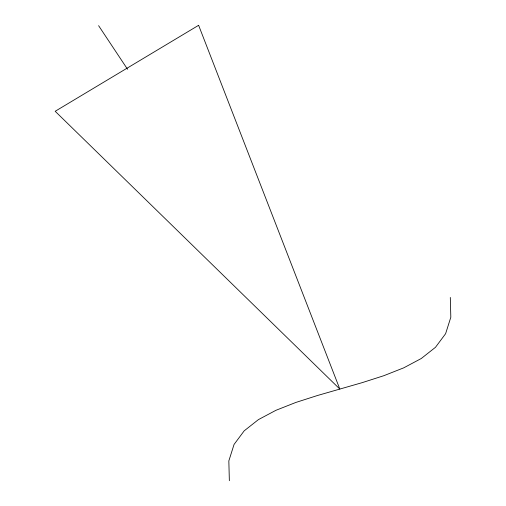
<?xml version="1.0" encoding="UTF-8"?>
<svg xmlns="http://www.w3.org/2000/svg" width="506" height="506" viewBox="0 0 506 506"><rect width="100%" height="100%" fill="white"/><g stroke="black" fill="none" stroke-linecap="round" stroke-linejoin="round"><path stroke-width="0.76" d="M98.607 25.667L127.55 69.278M450.308 297.446L450.821 317.249L445.603 333.707L435.476 347.306L421.258 358.52L403.763 367.83L383.82 375.705L362.233 382.631L317.426 395.521L295.846 402.447L275.896 410.322L258.402 419.626L244.183 430.846L234.057 444.445L228.838 460.903L229.351 480.7M198.618 25.3L55.179 111.282L339.83 389.076L198.618 25.3"/></g></svg>
